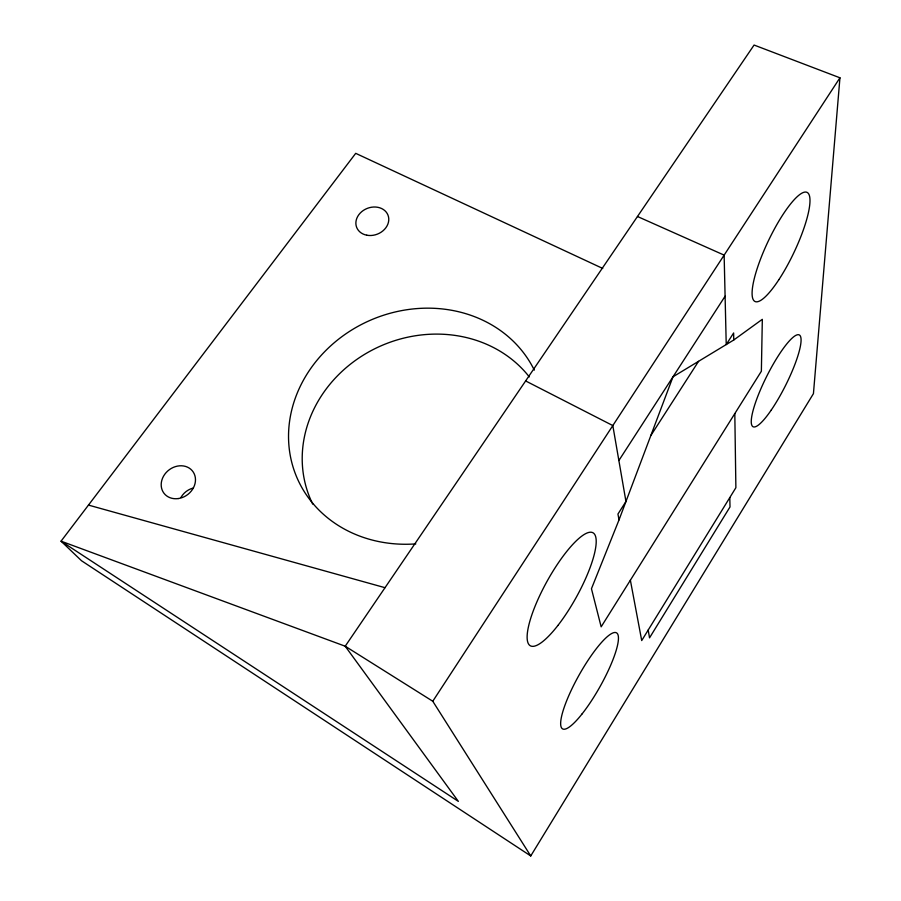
<?xml version="1.0" encoding="UTF-8"?>
<svg xmlns="http://www.w3.org/2000/svg" width="901" height="901" viewBox="0 0 901 901"><rect width="100%" height="100%" fill="white"/><g stroke="black" fill="none" stroke-linecap="round" stroke-linejoin="round"><path stroke-width="1.35" d="M530.745 855.95L432.773 701.248L345.207 646.22L61.054 541.174L458.35 801.372L345.207 646.22L754.081 45.05L839.946 77.801L813.434 393.647L530.745 855.95L81.563 560.782L61.054 541.174L355.715 153.339L602.746 268.453M619.032 519.866L672.991 376.809L733.741 340.015L762.325 319.314L761.368 371.223L601.158 626.826L591.45 588.725L619.032 519.866L617.94 514.054L625.958 501.497L612.815 425.565L525.632 380.943M650.837 435.543L698.545 361.335M618.874 460.524L725.091 296.226M432.773 701.248L839.946 77.801M88.467 505.089L385.009 587.689M637.469 216.499L724.134 255.118L726.229 344.576L733.639 332.965L733.741 340.015M630.373 580.21L641.715 640.555L735.88 487.711L734.811 413.593M648.191 630.036L649.542 637.84L730.013 506.925L729.799 497.577M312.703 504.053A126.377 113.166 -23.2 0 1 366.2 353.395A126.377 113.166 -23.2 0 1 529.292 376.911M180.977 497.375A17.536 15.137 -38.2 0 1 193.264 488.027M415.811 543.889A130.318 115.655 -23.2 0 1 289.638 451.75A130.318 115.655 -23.2 0 1 382.463 315.598A130.318 115.655 -23.2 0 1 534.293 370.12M366.797 235.206A16.815 13.83 -21.3 0 0 388.511 216.859A16.815 13.83 -21.3 0 0 361.661 211.712A16.815 13.83 -21.3 0 0 366.797 235.206M178.173 498.58A18.076 15.452 -37.7 0 0 193.264 472.079A18.076 15.452 -37.7 0 0 163.577 476.1A18.076 15.452 -37.7 0 0 178.173 498.58M778.926 279.592A60.435 14.056 -64.5 0 0 807.138 192.42A60.435 14.056 -64.5 0 0 757.099 268.791A60.435 14.056 -64.5 0 0 778.926 279.592M771.335 409.932A51.413 10.474 -63.3 0 0 799.739 335.251A51.413 10.474 -63.3 0 0 757.392 397.364A51.413 10.474 -63.3 0 0 771.335 409.932M557.91 625.452A64.613 16.657 -61 0 0 593.218 532.919A64.613 16.657 -61 0 0 533.797 609.47A64.613 16.657 -61 0 0 557.91 625.452M582.136 713.84A55.062 11.961 -60.7 0 0 617.433 633.696A55.062 11.961 -60.7 0 0 569.094 694.964A55.062 11.961 -60.7 0 0 582.136 713.84"/></g></svg>
